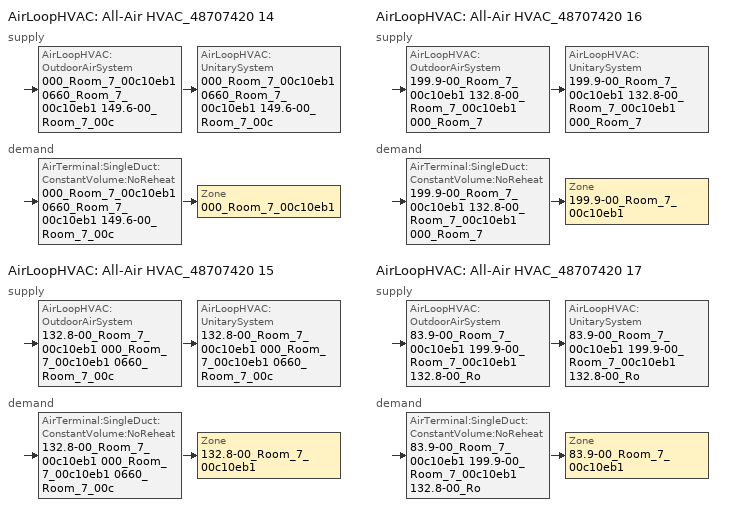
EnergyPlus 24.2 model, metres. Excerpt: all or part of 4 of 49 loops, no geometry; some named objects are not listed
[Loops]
AirLoopHVAC 'All-Air HVAC_48707420 14'
 supply: AirLoopHVAC:OutdoorAirSystem '000_Room_7_00c10eb1 0660_Room_7_00c10eb1 149.6-00_Room_7_00c10eb1 11600_Room_7_00c10eb1 183.1660_Room_7_00c10eb1 50.4-00_Room_7_00c10eb1 50.4660_Room_7_00c10eb1 67.1-00_Room_7_00c10eb1 132.8660_Room_7_00c10eb1 166.4660_Room_7_00c10eb1 67.1660_Room_7_00c10eb1 116660_Room_7_00c10eb1 33.6-00_Room_7_00c10eb1 16.8-00_Room_7_00c10eb1 33.6660_Room_7_00c10eb1 PSZ-AC OA System' > AirLoopHVAC:UnitarySystem '000_Room_7_00c10eb1 0660_Room_7_00c10eb1 149.6-00_Room_7_00c10eb1 11600_Room_7_00c10eb1 183.1660_Room_7_00c10eb1 50.4-00_Room_7_00c10eb1 50.4660_Room_7_00c10eb1 67.1-00_Room_7_00c10eb1 132.8660_Room_7_00c10eb1 166.4660_Room_7_00c10eb1 67.1660_Room_7_00c10eb1 116660_Room_7_00c10eb1 33.6-00_Room_7_00c10eb1 16.8-00_Room_7_00c10eb1 33.6660_Room_7_00c10eb1 PSZ-AC Unitary AC'
 demand: AirTerminal:SingleDuct:ConstantVolume:NoReheat '000_Room_7_00c10eb1 0660_Room_7_00c10eb1 149.6-00_Room_7_00c10eb1 11600_Room_7_00c10eb1 183.1660_Room_7_00c10eb1 50.4-00_Room_7_00c10eb1 50.4660_Room_7_00c10eb1 67.1-00_Room_7_00c10eb1 132.8660_Room_7_00c10eb1 166.4660_Room_7_00c10eb1 67.1660_Room_7_00c10eb1 116660_Room_7_00c10eb1 33.6-00_Room_7_00c10eb1 16.8-00_Room_7_00c10eb1 33.6660_Room_7_00c10eb1 PSZ-AC Diffuser' > Zone '000_Room_7_00c10eb1'
AirLoopHVAC 'All-Air HVAC_48707420 15'
 supply: AirLoopHVAC:OutdoorAirSystem '132.8-00_Room_7_00c10eb1 000_Room_7_00c10eb1 0660_Room_7_00c10eb1 149.6-00_Room_7_00c10eb1 11600_Room_7_00c10eb1 183.1660_Room_7_00c10eb1 50.4-00_Room_7_00c10eb1 50.4660_Room_7_00c10eb1 67.1-00_Room_7_00c10eb1 132.8660_Room_7_00c10eb1 166.4660_Room_7_00c10eb1 67.1660_Room_7_00c10eb1 116660_Room_7_00c10eb1 33.6-00_Room_7_00c10eb1 16.8-00_Room_7_00c10eb1 33.6660_Room_7_00c10eb1 PSZ-AC OA System' > AirLoopHVAC:UnitarySystem '132.8-00_Room_7_00c10eb1 000_Room_7_00c10eb1 0660_Room_7_00c10eb1 149.6-00_Room_7_00c10eb1 11600_Room_7_00c10eb1 183.1660_Room_7_00c10eb1 50.4-00_Room_7_00c10eb1 50.4660_Room_7_00c10eb1 67.1-00_Room_7_00c10eb1 132.8660_Room_7_00c10eb1 166.4660_Room_7_00c10eb1 67.1660_Room_7_00c10eb1 116660_Room_7_00c10eb1 33.6-00_Room_7_00c10eb1 16.8-00_Room_7_00c10eb1 33.6660_Room_7_00c10eb1 PSZ-AC Unitary AC'
 demand: AirTerminal:SingleDuct:ConstantVolume:NoReheat '132.8-00_Room_7_00c10eb1 000_Room_7_00c10eb1 0660_Room_7_00c10eb1 149.6-00_Room_7_00c10eb1 11600_Room_7_00c10eb1 183.1660_Room_7_00c10eb1 50.4-00_Room_7_00c10eb1 50.4660_Room_7_00c10eb1 67.1-00_Room_7_00c10eb1 132.8660_Room_7_00c10eb1 166.4660_Room_7_00c10eb1 67.1660_Room_7_00c10eb1 116660_Room_7_00c10eb1 33.6-00_Room_7_00c10eb1 16.8-00_Room_7_00c10eb1 33.6660_Room_7_00c10eb1 PSZ-AC Diffuser' > Zone '132.8-00_Room_7_00c10eb1'
AirLoopHVAC 'All-Air HVAC_48707420 16'
 supply: AirLoopHVAC:OutdoorAirSystem '199.9-00_Room_7_00c10eb1 132.8-00_Room_7_00c10eb1 000_Room_7_00c10eb1 0660_Room_7_00c10eb1 149.6-00_Room_7_00c10eb1 11600_Room_7_00c10eb1 183.1660_Room_7_00c10eb1 50.4-00_Room_7_00c10eb1 50.4660_Room_7_00c10eb1 67.1-00_Room_7_00c10eb1 132.8660_Room_7_00c10eb1 166.4660_Room_7_00c10eb1 67.1660_Room_7_00c10eb1 116660_Room_7_00c10eb1 33.6-00_Room_7_00c10eb1 16.8-00_Room_7_00c10eb1 33.6660_Room_7_00c10eb1 PSZ-AC OA System' > AirLoopHVAC:UnitarySystem '199.9-00_Room_7_00c10eb1 132.8-00_Room_7_00c10eb1 000_Room_7_00c10eb1 0660_Room_7_00c10eb1 149.6-00_Room_7_00c10eb1 11600_Room_7_00c10eb1 183.1660_Room_7_00c10eb1 50.4-00_Room_7_00c10eb1 50.4660_Room_7_00c10eb1 67.1-00_Room_7_00c10eb1 132.8660_Room_7_00c10eb1 166.4660_Room_7_00c10eb1 67.1660_Room_7_00c10eb1 116660_Room_7_00c10eb1 33.6-00_Room_7_00c10eb1 16.8-00_Room_7_00c10eb1 33.6660_Room_7_00c10eb1 PSZ-AC Unitary AC'
 demand: AirTerminal:SingleDuct:ConstantVolume:NoReheat '199.9-00_Room_7_00c10eb1 132.8-00_Room_7_00c10eb1 000_Room_7_00c10eb1 0660_Room_7_00c10eb1 149.6-00_Room_7_00c10eb1 11600_Room_7_00c10eb1 183.1660_Room_7_00c10eb1 50.4-00_Room_7_00c10eb1 50.4660_Room_7_00c10eb1 67.1-00_Room_7_00c10eb1 132.8660_Room_7_00c10eb1 166.4660_Room_7_00c10eb1 67.1660_Room_7_00c10eb1 116660_Room_7_00c10eb1 33.6-00_Room_7_00c10eb1 16.8-00_Room_7_00c10eb1 33.6660_Room_7_00c10eb1 PSZ-AC Diffuser' > Zone '199.9-00_Room_7_00c10eb1'
AirLoopHVAC 'All-Air HVAC_48707420 17'
 supply: AirLoopHVAC:OutdoorAirSystem '83.9-00_Room_7_00c10eb1 199.9-00_Room_7_00c10eb1 132.8-00_Room_7_00c10eb1 000_Room_7_00c10eb1 0660_Room_7_00c10eb1 149.6-00_Room_7_00c10eb1 11600_Room_7_00c10eb1 183.1660_Room_7_00c10eb1 50.4-00_Room_7_00c10eb1 50.4660_Room_7_00c10eb1 67.1-00_Room_7_00c10eb1 132.8660_Room_7_00c10eb1 166.4660_Room_7_00c10eb1 67.1660_Room_7_00c10eb1 116660_Room_7_00c10eb1 33.6-00_Room_7_00c10eb1 16.8-00_Room_7_00c10eb1 33.6660_Room_7_00c10eb1 PSZ-AC OA System' > AirLoopHVAC:UnitarySystem '83.9-00_Room_7_00c10eb1 199.9-00_Room_7_00c10eb1 132.8-00_Room_7_00c10eb1 000_Room_7_00c10eb1 0660_Room_7_00c10eb1 149.6-00_Room_7_00c10eb1 11600_Room_7_00c10eb1 183.1660_Room_7_00c10eb1 50.4-00_Room_7_00c10eb1 50.4660_Room_7_00c10eb1 67.1-00_Room_7_00c10eb1 132.8660_Room_7_00c10eb1 166.4660_Room_7_00c10eb1 67.1660_Room_7_00c10eb1 116660_Room_7_00c10eb1 33.6-00_Room_7_00c10eb1 16.8-00_Room_7_00c10eb1 33.6660_Room_7_00c10eb1 PSZ-AC Unitary AC'
 demand: AirTerminal:SingleDuct:ConstantVolume:NoReheat '83.9-00_Room_7_00c10eb1 199.9-00_Room_7_00c10eb1 132.8-00_Room_7_00c10eb1 000_Room_7_00c10eb1 0660_Room_7_00c10eb1 149.6-00_Room_7_00c10eb1 11600_Room_7_00c10eb1 183.1660_Room_7_00c10eb1 50.4-00_Room_7_00c10eb1 50.4660_Room_7_00c10eb1 67.1-00_Room_7_00c10eb1 132.8660_Room_7_00c10eb1 166.4660_Room_7_00c10eb1 67.1660_Room_7_00c10eb1 116660_Room_7_00c10eb1 33.6-00_Room_7_00c10eb1 16.8-00_Room_7_00c10eb1 33.6660_Room_7_00c10eb1 PSZ-AC Diffuser' > Zone '83.9-00_Room_7_00c10eb1'
[ZoneControl:Thermostat] Temperature Difference Between Cutout And Setpoint {deltaC}=0
Name | Zone or ZoneList | Control Type Schedule | Control 1
000_Room_7_00c10eb1 Thermostat | 000_Room_7_00c10eb1 | 000_Room_7_00c10eb1 Thermostat Schedule | Setpoint_bbafeea7..000_Room_7_00c10eb1
132.8-00_Room_7_00c10eb1 Thermostat | 132.8-00_Room_7_00c10eb1 | 132.8-00_Room_7_00c10eb1 Thermostat Schedule | Setpoint_bbafeea7..132.8-00_Room_7_00c10eb1
199.9-00_Room_7_00c10eb1 Thermostat | 199.9-00_Room_7_00c10eb1 | 199.9-00_Room_7_00c10eb1 Thermostat Schedule | Setpoint_bbafeea7..199.9-00_Room_7_00c10eb1
83.9-00_Room_7_00c10eb1 Thermostat | 83.9-00_Room_7_00c10eb1 | 83.9-00_Room_7_00c10eb1 Thermostat Schedule | Setpoint_bbafeea7..83.9-00_Room_7_00c10eb1
[ThermostatSetpoint:DualSetpoint] Heating Setpoint Temperature Schedule=17_heating_sch; Cooling Setpoint Temperature Schedule=17_cooling_sch
Setpoint_bbafeea7..000_Room_7_00c10eb1; Setpoint_bbafeea7..132.8-00_Room_7_00c10eb1; Setpoint_bbafeea7..199.9-00_Room_7_00c10eb1; Setpoint_bbafeea7..83.9-00_Room_7_00c10eb1
[AirTerminal:SingleDuct:ConstantVolume:NoReheat] Availability Schedule=Always On Discrete; Maximum Air Flow Rate {m3/s}=AutoSize
000_Room_7_00c10eb1 0660_Room_7_00c10eb1 149.6-00_Room_7_00c10eb1 11600_Room_7_00c10eb1 183.1660_Room_7_00c10eb1 50.4-00_Room_7_00c10eb1 50.4660_Room_7_00c10eb1 67.1-00_Room_7_00c10eb1 132.8660_Room_7_00c10eb1 166.4660_Room_7_00c10eb1 67.1660_Room_7_00c10eb1 116660_Room_7_00c10eb1 33.6-00_Room_7_00c10eb1 16.8-00_Room_7_00c10eb1 33.6660_Room_7_00c10eb1 PSZ-AC Diffuser; 132.8-00_Room_7_00c10eb1 000_Room_7_00c10eb1 0660_Room_7_00c10eb1 149.6-00_Room_7_00c10eb1 11600_Room_7_00c10eb1 183.1660_Room_7_00c10eb1 50.4-00_Room_7_00c10eb1 50.4660_Room_7_00c10eb1 67.1-00_Room_7_00c10eb1 132.8660_Room_7_00c10eb1 166.4660_Room_7_00c10eb1 67.1660_Room_7_00c10eb1 116660_Room_7_00c10eb1 33.6-00_Room_7_00c10eb1 16.8-00_Room_7_00c10eb1 33.6660_Room_7_00c10eb1 PSZ-AC Diffuser; 199.9-00_Room_7_00c10eb1 132.8-00_Room_7_00c10eb1 000_Room_7_00c10eb1 0660_Room_7_00c10eb1 149.6-00_Room_7_00c10eb1 11600_Room_7_00c10eb1 183.1660_Room_7_00c10eb1 50.4-00_Room_7_00c10eb1 50.4660_Room_7_00c10eb1 67.1-00_Room_7_00c10eb1 132.8660_Room_7_00c10eb1 166.4660_Room_7_00c10eb1 67.1660_Room_7_00c10eb1 116660_Room_7_00c10eb1 33.6-00_Room_7_00c10eb1 16.8-00_Room_7_00c10eb1 33.6660_Room_7_00c10eb1 PSZ-AC Diffuser; 83.9-00_Room_7_00c10eb1 199.9-00_Room_7_00c10eb1 132.8-00_Room_7_00c10eb1 000_Room_7_00c10eb1 0660_Room_7_00c10eb1 149.6-00_Room_7_00c10eb1 11600_Room_7_00c10eb1 183.1660_Room_7_00c10eb1 50.4-00_Room_7_00c10eb1 50.4660_Room_7_00c10eb1 67.1-00_Room_7_00c10eb1 132.8660_Room_7_00c10eb1 166.4660_Room_7_00c10eb1 67.1660_Room_7_00c10eb1 116660_Room_7_00c10eb1 33.6-00_Room_7_00c10eb1 16.8-00_Room_7_00c10eb1 33.6660_Room_7_00c10eb1 PSZ-AC Diffuser
[Zone equipment]
000_Room_7_00c10eb1: 000_Room_7_00c10eb1 0660_Room_7_00c10eb1 149.6-00_Room_7_00c10eb1 11600_Room_7_00c10eb1 183.1660_Room_7_00c10eb1 50.4-00_Room_7_00c10eb1 50.4660_Room_7_00c10eb1 67.1-00_Room_7_00c10eb1 132.8660_Room_7_00c10eb1 166.4660_Room_7_00c10eb1 67.1660_Room_7_00c10eb1 116660_Room_7_00c10eb1 33.6-00_Room_7_00c10eb1 16.8-00_Room_7_00c10eb1 33.6660_Room_7_00c10eb1 PSZ-AC Diffuser
132.8-00_Room_7_00c10eb1: 132.8-00_Room_7_00c10eb1 000_Room_7_00c10eb1 0660_Room_7_00c10eb1 149.6-00_Room_7_00c10eb1 11600_Room_7_00c10eb1 183.1660_Room_7_00c10eb1 50.4-00_Room_7_00c10eb1 50.4660_Room_7_00c10eb1 67.1-00_Room_7_00c10eb1 132.8660_Room_7_00c10eb1 166.4660_Room_7_00c10eb1 67.1660_Room_7_00c10eb1 116660_Room_7_00c10eb1 33.6-00_Room_7_00c10eb1 16.8-00_Room_7_00c10eb1 33.6660_Room_7_00c10eb1 PSZ-AC Diffuser
199.9-00_Room_7_00c10eb1: 199.9-00_Room_7_00c10eb1 132.8-00_Room_7_00c10eb1 000_Room_7_00c10eb1 0660_Room_7_00c10eb1 149.6-00_Room_7_00c10eb1 11600_Room_7_00c10eb1 183.1660_Room_7_00c10eb1 50.4-00_Room_7_00c10eb1 50.4660_Room_7_00c10eb1 67.1-00_Room_7_00c10eb1 132.8660_Room_7_00c10eb1 166.4660_Room_7_00c10eb1 67.1660_Room_7_00c10eb1 116660_Room_7_00c10eb1 33.6-00_Room_7_00c10eb1 16.8-00_Room_7_00c10eb1 33.6660_Room_7_00c10eb1 PSZ-AC Diffuser
83.9-00_Room_7_00c10eb1: 83.9-00_Room_7_00c10eb1 199.9-00_Room_7_00c10eb1 132.8-00_Room_7_00c10eb1 000_Room_7_00c10eb1 0660_Room_7_00c10eb1 149.6-00_Room_7_00c10eb1 11600_Room_7_00c10eb1 183.1660_Room_7_00c10eb1 50.4-00_Room_7_00c10eb1 50.4660_Room_7_00c10eb1 67.1-00_Room_7_00c10eb1 132.8660_Room_7_00c10eb1 166.4660_Room_7_00c10eb1 67.1660_Room_7_00c10eb1 116660_Room_7_00c10eb1 33.6-00_Room_7_00c10eb1 16.8-00_Room_7_00c10eb1 33.6660_Room_7_00c10eb1 PSZ-AC Diffuser
[Sizing:Zone] Zone Cooling Design Supply Air Temperature Input Method=SupplyAirTemperature; Zone Cooling Design Supply Air Temperature {C}=12.7778; Zone Cooling Design Supply Air Temperature Difference {deltaC}=11.11; Zone Heating Design Supply Air Temperature Input Method=SupplyAirTemperature; Zone Heating Design Supply Air Temperature {C}=50; Zone Heating Design Supply Air Temperature Difference {deltaC}=11.11; Zone Cooling Design Supply Air Humidity Ratio {kgWater/kgDryAir}=0.0085; Zone Heating Design Supply Air Humidity Ratio {kgWater/kgDryAir}=0.008; Cooling Design Air Flow Method=DesignDay; Cooling Design Air Flow Rate {m3/s}=0; Cooling Minimum Air Flow per Zone Floor Area {m3/s-m2}=0.000762; Cooling Minimum Air Flow {m3/s}=0; Cooling Minimum Air Flow Fraction=0; Heating Design Air Flow Method=DesignDay; Heating Design Air Flow Rate {m3/s}=0; Heating Maximum Air Flow per Zone Floor Area {m3/s-m2}=0.002032; Heating Maximum Air Flow {m3/s}=0.141576; Heating Maximum Air Flow Fraction=0.3; Account for Dedicated Outdoor Air System=No; Zone Load Sizing Method=Sensible Load Only No Latent Load; Zone Latent Cooling Design Supply Air Humidity Ratio Input Method=HumidityRatioDifference; Zone Cooling Design Supply Air Humidity Ratio Difference {kgWater/kgDryAir}=0.005; Zone Latent Heating Design Supply Air Humidity Ratio Input Method=HumidityRatioDifference; Zone Humidification Design Supply Air Humidity Ratio Difference {kgWater/kgDryAir}=0.005; Type of Space Sum to Use=Coincident
Name | Design Specification Outdoor Air Object
000_Room_7_00c10eb1 | 000_Room_7_00c10eb1 DSOA Space List
132.8-00_Room_7_00c10eb1 | 132.8-00_Room_7_00c10eb1 DSOA Space List
199.9-00_Room_7_00c10eb1 | 199.9-00_Room_7_00c10eb1 DSOA Space List
83.9-00_Room_7_00c10eb1 | 83.9-00_Room_7_00c10eb1 DSOA Space List
[Controller:MechanicalVentilation] Availability Schedule=D_ResNatVentOnCZ01_Yr; Demand Controlled Ventilation=No; System Outdoor Air Method=ZoneSum; Design Specification Outdoor Air Object Name 1=Ventilation_be4b2928
Name | Zone or ZoneList Name 1
Controller Mechanical Ventilation 39 | 000_Room_7_00c10eb1
Controller Mechanical Ventilation 40 | 132.8-00_Room_7_00c10eb1
Controller Mechanical Ventilation 41 | 199.9-00_Room_7_00c10eb1
Controller Mechanical Ventilation 42 | 83.9-00_Room_7_00c10eb1
[DesignSpecification:OutdoorAir]
Ventilation_be4b2928: Outdoor Air Method=Sum; Outdoor Air Flow per Person {m3/s-person}=0; Outdoor Air Flow per Zone Floor Area {m3/s-m2}=0; Outdoor Air Flow per Zone {m3/s}=0.02831; Outdoor Air Flow Air Changes per Hour {1/hr}=0; Outdoor Air Schedule=D_ResNatVentOnCZ01_Yr
[DesignSpecification:OutdoorAir:SpaceList] Space Design Specification Outdoor Air Object Name 1=Ventilation_be4b2928
Name | Space Name 1
000_Room_7_00c10eb1 DSOA Space List | 000_Room_7_00c10eb1_Space
132.8-00_Room_7_00c10eb1 DSOA Space List | 132.8-00_Room_7_00c10eb1_Space
199.9-00_Room_7_00c10eb1 DSOA Space List | 199.9-00_Room_7_00c10eb1_Space
83.9-00_Room_7_00c10eb1 DSOA Space List | 83.9-00_Room_7_00c10eb1_Space
[AirLoopHVAC] Design Supply Air Flow Rate {m3/s}=AutoSize; Design Return Air Flow Fraction of Supply Air Flow=1
All-Air HVAC_48707420 14; All-Air HVAC_48707420 15; All-Air HVAC_48707420 16; All-Air HVAC_48707420 17
[Sizing:System] Type of Load to Size On=Sensible; Design Outdoor Air Flow Rate {m3/s}=Autosize; Central Heating Maximum System Air Flow Ratio=1; Preheat Design Temperature {C}=7.22222; Preheat Design Humidity Ratio {kgWater/kgDryAir}=0.008; Precool Design Temperature {C}=12.7778; Precool Design Humidity Ratio {kgWater/kgDryAir}=0.008; Central Cooling Design Supply Air Temperature {C}=12.7778; Central Heating Design Supply Air Temperature {C}=50; Type of Zone Sum to Use=Coincident; 100% Outdoor Air in Cooling=No; 100% Outdoor Air in Heating=No; Central Cooling Design Supply Air Humidity Ratio {kgWater/kgDryAir}=0.0085; Central Heating Design Supply Air Humidity Ratio {kgWater/kgDryAir}=0.008; Cooling Supply Air Flow Rate Method=DesignDay; Cooling Supply Air Flow Rate {m3/s}=0; Cooling Supply Air Flow Rate Per Floor Area {m3/s-m2}=0.00996765; Cooling Fraction of Autosized Cooling Supply Air Flow Rate=1; Cooling Supply Air Flow Rate Per Unit Cooling Capacity {m3/s-W}=3.94755e-05; Heating Supply Air Flow Rate Method=DesignDay; Heating Supply Air Flow Rate {m3/s}=0; Heating Supply Air Flow Rate Per Floor Area {m3/s-m2}=0.00996765; Heating Fraction of Autosized Heating Supply Air Flow Rate=1; Heating Fraction of Autosized Cooling Supply Air Flow Rate=1; Heating Supply Air Flow Rate Per Unit Heating Capacity {m3/s-W}=3.15882e-05; System Outdoor Air Method=ZoneSum; Zone Maximum Outdoor Air Fraction=1; Cooling Design Capacity Method=CoolingDesignCapacity; Cooling Design Capacity {W}=Autosize; Cooling Design Capacity Per Floor Area {W/m2}=234.7; Fraction of Autosized Cooling Design Capacity=1; Heating Design Capacity Method=HeatingDesignCapacity; Heating Design Capacity {W}=Autosize; Heating Design Capacity Per Floor Area {W/m2}=157; Fraction of Autosized Heating Design Capacity=1; Central Cooling Capacity Control Method=OnOff; Occupant Diversity=Autosize
All-Air HVAC_48707420 14; All-Air HVAC_48707420 15; All-Air HVAC_48707420 16; All-Air HVAC_48707420 17
[Controller:OutdoorAir] Minimum Outdoor Air Flow Rate {m3/s}=Autosize; Maximum Outdoor Air Flow Rate {m3/s}=Autosize; Economizer Control Type=NoEconomizer; Economizer Control Action Type=ModulateFlow; Economizer Maximum Limit Dry-Bulb Temperature {C}=28; Economizer Maximum Limit Enthalpy {J/kg}=64000; Lockout Type=NoLockout; Minimum Limit Type=FixedMinimum; Minimum Outdoor Air Schedule=D_ResNatVentOnCZ01_Yr; High Humidity Control=No; High Humidity Outdoor Air Flow Ratio=1; Control High Indoor Humidity Based on Outdoor Humidity Ratio=Yes; Heat Recovery Bypass Control Type=BypassWhenWithinEconomizerLimits; Economizer Operation Staging=InterlockedWithMechanicalCooling
Name | Mechanical Ventilation Controller
000_Room_7_00c10eb1 0660_Room_7_00c10eb1 149.6-00_Room_7_00c10eb1 11600_Room_7_00c10eb1 183.1660_Room_7_00c10eb1 50.4-00_Room_7_00c10eb1 50.4660_Room_7_00c10eb1 67.1-00_Room_7_00c10eb1 132.8660_Room_7_00c10eb1 166.4660_Room_7_00c10eb1 67.1660_Room_7_00c10eb1 116660_Room_7_00c10eb1 33.6-00_Room_7_00c10eb1 16.8-00_Room_7_00c10eb1 33.6660_Room_7_00c10eb1 PSZ-AC OA System Controller | Controller Mechanical Ventilation 39
132.8-00_Room_7_00c10eb1 000_Room_7_00c10eb1 0660_Room_7_00c10eb1 149.6-00_Room_7_00c10eb1 11600_Room_7_00c10eb1 183.1660_Room_7_00c10eb1 50.4-00_Room_7_00c10eb1 50.4660_Room_7_00c10eb1 67.1-00_Room_7_00c10eb1 132.8660_Room_7_00c10eb1 166.4660_Room_7_00c10eb1 67.1660_Room_7_00c10eb1 116660_Room_7_00c10eb1 33.6-00_Room_7_00c10eb1 16.8-00_Room_7_00c10eb1 33.6660_Room_7_00c10eb1 PSZ-AC OA System Controller | Controller Mechanical Ventilation 40
199.9-00_Room_7_00c10eb1 132.8-00_Room_7_00c10eb1 000_Room_7_00c10eb1 0660_Room_7_00c10eb1 149.6-00_Room_7_00c10eb1 11600_Room_7_00c10eb1 183.1660_Room_7_00c10eb1 50.4-00_Room_7_00c10eb1 50.4660_Room_7_00c10eb1 67.1-00_Room_7_00c10eb1 132.8660_Room_7_00c10eb1 166.4660_Room_7_00c10eb1 67.1660_Room_7_00c10eb1 116660_Room_7_00c10eb1 33.6-00_Room_7_00c10eb1 16.8-00_Room_7_00c10eb1 33.6660_Room_7_00c10eb1 PSZ-AC OA System Controller | Controller Mechanical Ventilation 41
83.9-00_Room_7_00c10eb1 199.9-00_Room_7_00c10eb1 132.8-00_Room_7_00c10eb1 000_Room_7_00c10eb1 0660_Room_7_00c10eb1 149.6-00_Room_7_00c10eb1 11600_Room_7_00c10eb1 183.1660_Room_7_00c10eb1 50.4-00_Room_7_00c10eb1 50.4660_Room_7_00c10eb1 67.1-00_Room_7_00c10eb1 132.8660_Room_7_00c10eb1 166.4660_Room_7_00c10eb1 67.1660_Room_7_00c10eb1 116660_Room_7_00c10eb1 33.6-00_Room_7_00c10eb1 16.8-00_Room_7_00c10eb1 33.6660_Room_7_00c10eb1 PSZ-AC OA System Controller | Controller Mechanical Ventilation 42
[SetpointManager:MixedAir] Control Variable=Temperature
Name | Setpoint Node or NodeList
All-Air HVAC_48707420 14 Mixed Air Node OS Default SPM | All-Air HVAC_48707420 14 Mixed Air Node
All-Air HVAC_48707420 15 Mixed Air Node OS Default SPM | All-Air HVAC_48707420 15 Mixed Air Node
All-Air HVAC_48707420 16 Mixed Air Node OS Default SPM | All-Air HVAC_48707420 16 Mixed Air Node
All-Air HVAC_48707420 17 Mixed Air Node OS Default SPM | All-Air HVAC_48707420 17 Mixed Air Node
[AirLoopHVAC:UnitarySystem] Control Type=Load; Dehumidification Control Type=None; Availability Schedule=Always On Discrete; Fan Placement=DrawThrough; Supply Air Fan Operating Mode Schedule=Always On Discrete; DX Heating Coil Sizing Ratio=1; Use DOAS DX Cooling Coil=No; Minimum Supply Air Temperature {C}=2; Latent Load Control=SensibleOnlyLoadControl; Cooling Supply Air Flow Rate Method=SupplyAirFlowRate; Cooling Supply Air Flow Rate {m3/s}=Autosize; Heating Supply Air Flow Rate Method=SupplyAirFlowRate; Heating Supply Air Flow Rate {m3/s}=Autosize; No Load Supply Air Flow Rate Method=None; No Load Supply Air Flow Rate Control Set To Low Speed=Yes; Maximum Supply Air Temperature {C}=80; Maximum Outdoor Dry-Bulb Temperature for Supplemental Heater Operation {C}=21; Ancillary On-Cycle Electric Power {W}=0; Ancillary Off-Cycle Electric Power {W}=0
Name | Controlling Zone or Thermostat Location | Supply Fan | Heating Coil | Cooling Coil | Supplemental Heating Coil
000_Room_7_00c10eb1 0660_Room_7_00c10eb1 149.6-00_Room_7_00c10eb1 11600_Room_7_00c10eb1 183.1660_Room_7_00c10eb1 50.4-00_Room_7_00c10eb1 50.4660_Room_7_00c10eb1 67.1-00_Room_7_00c10eb1 132.8660_Room_7_00c10eb1 166.4660_Room_7_00c10eb1 67.1660_Room_7_00c10eb1 116660_Room_7_00c10eb1 33.6-00_Room_7_00c10eb1 16.8-00_Room_7_00c10eb1 33.6660_Room_7_00c10eb1 PSZ-AC Unitary AC | 000_Room_7_00c10eb1 | 000_Room_7_00c10eb1 0660_Room_7_00c10eb1 149.6-00_Room_7_00c10eb1 11600_Room_7_00c10eb1 183.1660_Room_7_00c10eb1 50.4-00_Room_7_00c10eb1 50.4660_Room_7_00c10eb1 67.1-00_Room_7_00c10eb1 132.8660_Room_7_00c10eb1 166.4660_Room_7_00c10eb1 67.1660_Room_7_00c10eb1 116660_Room_7_00c10eb1 33.6-00_Room_7_00c10eb1 16.8-00_Room_7_00c10eb1 33.6660_Room_7_00c10eb1 PSZ-AC Fan | 000_Room_7_00c10eb1 0660_Room_7_00c10eb1 149.6-00_Room_7_00c10eb1 11600_Room_7_00c10eb1 183.1660_Room_7_00c10eb1 50.4-00_Room_7_00c10eb1 50.4660_Room_7_00c10eb1 67.1-00_Room_7_00c10eb1 132.8660_Room_7_00c10eb1 166.4660_Room_7_00c10eb1 67.1660_Room_7_00c10eb1 116660_Room_7_00c10eb1 33.6-00_Room_7_00c10eb1 16.8-00_Room_7_00c10eb1 33.6660_Room_7_00c10eb1 PSZ-AC Electric Htg Coil | 000_Room_7_00c10eb1 0660_Room_7_00c10eb1 149.6-00_Room_7_00c10eb1 11600_Room_7_00c10eb1 183.1660_Room_7_00c10eb1 50.4-00_Room_7_00c10eb1 50.4660_Room_7_00c10eb1 67.1-00_Room_7_00c10eb1 132.8660_Room_7_00c10eb1 166.4660_Room_7_00c10eb1 67.1660_Room_7_00c10eb1 116660_Room_7_00c10eb1 33.6-00_Room_7_00c10eb1 16.8-00_Room_7_00c10eb1 33.6660_Room_7_00c10eb1 PSZ-AC 1spd DX AC Clg Coil | 000_Room_7_00c10eb1 0660_Room_7_00c10eb1 149.6-00_Room_7_00c10eb1 11600_Room_7_00c10eb1 183.1660_Room_7_00c10eb1 50.4-00_Room_7_00c10eb1 50.4660_Room_7_00c10eb1 67.1-00_Room_7_00c10eb1 132.8660_Room_7_00c10eb1 166.4660_Room_7_00c10eb1 67.1660_Room_7_00c10eb1 116660_Room_7_00c10eb1 33.6-00_Room_7_00c10eb1 16.8-00_Room_7_00c10eb1 33.6660_Room_7_00c10eb1 PSZ-AC No Heat
132.8-00_Room_7_00c10eb1 000_Room_7_00c10eb1 0660_Room_7_00c10eb1 149.6-00_Room_7_00c10eb1 11600_Room_7_00c10eb1 183.1660_Room_7_00c10eb1 50.4-00_Room_7_00c10eb1 50.4660_Room_7_00c10eb1 67.1-00_Room_7_00c10eb1 132.8660_Room_7_00c10eb1 166.4660_Room_7_00c10eb1 67.1660_Room_7_00c10eb1 116660_Room_7_00c10eb1 33.6-00_Room_7_00c10eb1 16.8-00_Room_7_00c10eb1 33.6660_Room_7_00c10eb1 PSZ-AC Unitary AC | 132.8-00_Room_7_00c10eb1 | 132.8-00_Room_7_00c10eb1 000_Room_7_00c10eb1 0660_Room_7_00c10eb1 149.6-00_Room_7_00c10eb1 11600_Room_7_00c10eb1 183.1660_Room_7_00c10eb1 50.4-00_Room_7_00c10eb1 50.4660_Room_7_00c10eb1 67.1-00_Room_7_00c10eb1 132.8660_Room_7_00c10eb1 166.4660_Room_7_00c10eb1 67.1660_Room_7_00c10eb1 116660_Room_7_00c10eb1 33.6-00_Room_7_00c10eb1 16.8-00_Room_7_00c10eb1 33.6660_Room_7_00c10eb1 PSZ-AC Fan | 132.8-00_Room_7_00c10eb1 000_Room_7_00c10eb1 0660_Room_7_00c10eb1 149.6-00_Room_7_00c10eb1 11600_Room_7_00c10eb1 183.1660_Room_7_00c10eb1 50.4-00_Room_7_00c10eb1 50.4660_Room_7_00c10eb1 67.1-00_Room_7_00c10eb1 132.8660_Room_7_00c10eb1 166.4660_Room_7_00c10eb1 67.1660_Room_7_00c10eb1 116660_Room_7_00c10eb1 33.6-00_Room_7_00c10eb1 16.8-00_Room_7_00c10eb1 33.6660_Room_7_00c10eb1 PSZ-AC Electric Htg Coil | 132.8-00_Room_7_00c10eb1 000_Room_7_00c10eb1 0660_Room_7_00c10eb1 149.6-00_Room_7_00c10eb1 11600_Room_7_00c10eb1 183.1660_Room_7_00c10eb1 50.4-00_Room_7_00c10eb1 50.4660_Room_7_00c10eb1 67.1-00_Room_7_00c10eb1 132.8660_Room_7_00c10eb1 166.4660_Room_7_00c10eb1 67.1660_Room_7_00c10eb1 116660_Room_7_00c10eb1 33.6-00_Room_7_00c10eb1 16.8-00_Room_7_00c10eb1 33.6660_Room_7_00c10eb1 PSZ-AC 1spd DX AC Clg Coil | 132.8-00_Room_7_00c10eb1 000_Room_7_00c10eb1 0660_Room_7_00c10eb1 149.6-00_Room_7_00c10eb1 11600_Room_7_00c10eb1 183.1660_Room_7_00c10eb1 50.4-00_Room_7_00c10eb1 50.4660_Room_7_00c10eb1 67.1-00_Room_7_00c10eb1 132.8660_Room_7_00c10eb1 166.4660_Room_7_00c10eb1 67.1660_Room_7_00c10eb1 116660_Room_7_00c10eb1 33.6-00_Room_7_00c10eb1 16.8-00_Room_7_00c10eb1 33.6660_Room_7_00c10eb1 PSZ-AC No Heat
199.9-00_Room_7_00c10eb1 132.8-00_Room_7_00c10eb1 000_Room_7_00c10eb1 0660_Room_7_00c10eb1 149.6-00_Room_7_00c10eb1 11600_Room_7_00c10eb1 183.1660_Room_7_00c10eb1 50.4-00_Room_7_00c10eb1 50.4660_Room_7_00c10eb1 67.1-00_Room_7_00c10eb1 132.8660_Room_7_00c10eb1 166.4660_Room_7_00c10eb1 67.1660_Room_7_00c10eb1 116660_Room_7_00c10eb1 33.6-00_Room_7_00c10eb1 16.8-00_Room_7_00c10eb1 33.6660_Room_7_00c10eb1 PSZ-AC Unitary AC | 199.9-00_Room_7_00c10eb1 | 199.9-00_Room_7_00c10eb1 132.8-00_Room_7_00c10eb1 000_Room_7_00c10eb1 0660_Room_7_00c10eb1 149.6-00_Room_7_00c10eb1 11600_Room_7_00c10eb1 183.1660_Room_7_00c10eb1 50.4-00_Room_7_00c10eb1 50.4660_Room_7_00c10eb1 67.1-00_Room_7_00c10eb1 132.8660_Room_7_00c10eb1 166.4660_Room_7_00c10eb1 67.1660_Room_7_00c10eb1 116660_Room_7_00c10eb1 33.6-00_Room_7_00c10eb1 16.8-00_Room_7_00c10eb1 33.6660_Room_7_00c10eb1 PSZ-AC Fan | 199.9-00_Room_7_00c10eb1 132.8-00_Room_7_00c10eb1 000_Room_7_00c10eb1 0660_Room_7_00c10eb1 149.6-00_Room_7_00c10eb1 11600_Room_7_00c10eb1 183.1660_Room_7_00c10eb1 50.4-00_Room_7_00c10eb1 50.4660_Room_7_00c10eb1 67.1-00_Room_7_00c10eb1 132.8660_Room_7_00c10eb1 166.4660_Room_7_00c10eb1 67.1660_Room_7_00c10eb1 116660_Room_7_00c10eb1 33.6-00_Room_7_00c10eb1 16.8-00_Room_7_00c10eb1 33.6660_Room_7_00c10eb1 PSZ-AC Electric Htg Coil | 199.9-00_Room_7_00c10eb1 132.8-00_Room_7_00c10eb1 000_Room_7_00c10eb1 0660_Room_7_00c10eb1 149.6-00_Room_7_00c10eb1 11600_Room_7_00c10eb1 183.1660_Room_7_00c10eb1 50.4-00_Room_7_00c10eb1 50.4660_Room_7_00c10eb1 67.1-00_Room_7_00c10eb1 132.8660_Room_7_00c10eb1 166.4660_Room_7_00c10eb1 67.1660_Room_7_00c10eb1 116660_Room_7_00c10eb1 33.6-00_Room_7_00c10eb1 16.8-00_Room_7_00c10eb1 33.6660_Room_7_00c10eb1 PSZ-AC 1spd DX AC Clg Coil | 199.9-00_Room_7_00c10eb1 132.8-00_Room_7_00c10eb1 000_Room_7_00c10eb1 0660_Room_7_00c10eb1 149.6-00_Room_7_00c10eb1 11600_Room_7_00c10eb1 183.1660_Room_7_00c10eb1 50.4-00_Room_7_00c10eb1 50.4660_Room_7_00c10eb1 67.1-00_Room_7_00c10eb1 132.8660_Room_7_00c10eb1 166.4660_Room_7_00c10eb1 67.1660_Room_7_00c10eb1 116660_Room_7_00c10eb1 33.6-00_Room_7_00c10eb1 16.8-00_Room_7_00c10eb1 33.6660_Room_7_00c10eb1 PSZ-AC No Heat
83.9-00_Room_7_00c10eb1 199.9-00_Room_7_00c10eb1 132.8-00_Room_7_00c10eb1 000_Room_7_00c10eb1 0660_Room_7_00c10eb1 149.6-00_Room_7_00c10eb1 11600_Room_7_00c10eb1 183.1660_Room_7_00c10eb1 50.4-00_Room_7_00c10eb1 50.4660_Room_7_00c10eb1 67.1-00_Room_7_00c10eb1 132.8660_Room_7_00c10eb1 166.4660_Room_7_00c10eb1 67.1660_Room_7_00c10eb1 116660_Room_7_00c10eb1 33.6-00_Room_7_00c10eb1 16.8-00_Room_7_00c10eb1 33.6660_Room_7_00c10eb1 PSZ-AC Unitary AC | 83.9-00_Room_7_00c10eb1 | 83.9-00_Room_7_00c10eb1 199.9-00_Room_7_00c10eb1 132.8-00_Room_7_00c10eb1 000_Room_7_00c10eb1 0660_Room_7_00c10eb1 149.6-00_Room_7_00c10eb1 11600_Room_7_00c10eb1 183.1660_Room_7_00c10eb1 50.4-00_Room_7_00c10eb1 50.4660_Room_7_00c10eb1 67.1-00_Room_7_00c10eb1 132.8660_Room_7_00c10eb1 166.4660_Room_7_00c10eb1 67.1660_Room_7_00c10eb1 116660_Room_7_00c10eb1 33.6-00_Room_7_00c10eb1 16.8-00_Room_7_00c10eb1 33.6660_Room_7_00c10eb1 PSZ-AC Fan | 83.9-00_Room_7_00c10eb1 199.9-00_Room_7_00c10eb1 132.8-00_Room_7_00c10eb1 000_Room_7_00c10eb1 0660_Room_7_00c10eb1 149.6-00_Room_7_00c10eb1 11600_Room_7_00c10eb1 183.1660_Room_7_00c10eb1 50.4-00_Room_7_00c10eb1 50.4660_Room_7_00c10eb1 67.1-00_Room_7_00c10eb1 132.8660_Room_7_00c10eb1 166.4660_Room_7_00c10eb1 67.1660_Room_7_00c10eb1 116660_Room_7_00c10eb1 33.6-00_Room_7_00c10eb1 16.8-00_Room_7_00c10eb1 33.6660_Room_7_00c10eb1 PSZ-AC Electric Htg Coil | 83.9-00_Room_7_00c10eb1 199.9-00_Room_7_00c10eb1 132.8-00_Room_7_00c10eb1 000_Room_7_00c10eb1 0660_Room_7_00c10eb1 149.6-00_Room_7_00c10eb1 11600_Room_7_00c10eb1 183.1660_Room_7_00c10eb1 50.4-00_Room_7_00c10eb1 50.4660_Room_7_00c10eb1 67.1-00_Room_7_00c10eb1 132.8660_Room_7_00c10eb1 166.4660_Room_7_00c10eb1 67.1660_Room_7_00c10eb1 116660_Room_7_00c10eb1 33.6-00_Room_7_00c10eb1 16.8-00_Room_7_00c10eb1 33.6660_Room_7_00c10eb1 PSZ-AC 1spd DX AC Clg Coil | 83.9-00_Room_7_00c10eb1 199.9-00_Room_7_00c10eb1 132.8-00_Room_7_00c10eb1 000_Room_7_00c10eb1 0660_Room_7_00c10eb1 149.6-00_Room_7_00c10eb1 11600_Room_7_00c10eb1 183.1660_Room_7_00c10eb1 50.4-00_Room_7_00c10eb1 50.4660_Room_7_00c10eb1 67.1-00_Room_7_00c10eb1 132.8660_Room_7_00c10eb1 166.4660_Room_7_00c10eb1 67.1660_Room_7_00c10eb1 116660_Room_7_00c10eb1 33.6-00_Room_7_00c10eb1 16.8-00_Room_7_00c10eb1 33.6660_Room_7_00c10eb1 PSZ-AC No Heat
[Fan:OnOff] Availability Schedule=Always On Discrete; Fan Total Efficiency=0.54; Pressure Rise {Pa}=622.099; Maximum Flow Rate {m3/s}=Autosize; Motor Efficiency=0.9; Motor In Airstream Fraction=1
Name | Fan Power Ratio Function of Speed Ratio Curve | Fan Efficiency Ratio Function of Speed Ratio Curve
000_Room_7_00c10eb1 0660_Room_7_00c10eb1 149.6-00_Room_7_00c10eb1 11600_Room_7_00c10eb1 183.1660_Room_7_00c10eb1 50.4-00_Room_7_00c10eb1 50.4660_Room_7_00c10eb1 67.1-00_Room_7_00c10eb1 132.8660_Room_7_00c10eb1 166.4660_Room_7_00c10eb1 67.1660_Room_7_00c10eb1 116660_Room_7_00c10eb1 33.6-00_Room_7_00c10eb1 16.8-00_Room_7_00c10eb1 33.6660_Room_7_00c10eb1 PSZ-AC Fan | Fan On Off Power Curve 38 | Fan On Off Efficiency Curve 38
132.8-00_Room_7_00c10eb1 000_Room_7_00c10eb1 0660_Room_7_00c10eb1 149.6-00_Room_7_00c10eb1 11600_Room_7_00c10eb1 183.1660_Room_7_00c10eb1 50.4-00_Room_7_00c10eb1 50.4660_Room_7_00c10eb1 67.1-00_Room_7_00c10eb1 132.8660_Room_7_00c10eb1 166.4660_Room_7_00c10eb1 67.1660_Room_7_00c10eb1 116660_Room_7_00c10eb1 33.6-00_Room_7_00c10eb1 16.8-00_Room_7_00c10eb1 33.6660_Room_7_00c10eb1 PSZ-AC Fan | Fan On Off Power Curve 39 | Fan On Off Efficiency Curve 39
199.9-00_Room_7_00c10eb1 132.8-00_Room_7_00c10eb1 000_Room_7_00c10eb1 0660_Room_7_00c10eb1 149.6-00_Room_7_00c10eb1 11600_Room_7_00c10eb1 183.1660_Room_7_00c10eb1 50.4-00_Room_7_00c10eb1 50.4660_Room_7_00c10eb1 67.1-00_Room_7_00c10eb1 132.8660_Room_7_00c10eb1 166.4660_Room_7_00c10eb1 67.1660_Room_7_00c10eb1 116660_Room_7_00c10eb1 33.6-00_Room_7_00c10eb1 16.8-00_Room_7_00c10eb1 33.6660_Room_7_00c10eb1 PSZ-AC Fan | Fan On Off Power Curve 40 | Fan On Off Efficiency Curve 40
83.9-00_Room_7_00c10eb1 199.9-00_Room_7_00c10eb1 132.8-00_Room_7_00c10eb1 000_Room_7_00c10eb1 0660_Room_7_00c10eb1 149.6-00_Room_7_00c10eb1 11600_Room_7_00c10eb1 183.1660_Room_7_00c10eb1 50.4-00_Room_7_00c10eb1 50.4660_Room_7_00c10eb1 67.1-00_Room_7_00c10eb1 132.8660_Room_7_00c10eb1 166.4660_Room_7_00c10eb1 67.1660_Room_7_00c10eb1 116660_Room_7_00c10eb1 33.6-00_Room_7_00c10eb1 16.8-00_Room_7_00c10eb1 33.6660_Room_7_00c10eb1 PSZ-AC Fan | Fan On Off Power Curve 41 | Fan On Off Efficiency Curve 41
[Coil:Heating:Electric] Efficiency=1
Name | Availability Schedule | Nominal Capacity {W}
000_Room_7_00c10eb1 0660_Room_7_00c10eb1 149.6-00_Room_7_00c10eb1 11600_Room_7_00c10eb1 183.1660_Room_7_00c10eb1 50.4-00_Room_7_00c10eb1 50.4660_Room_7_00c10eb1 67.1-00_Room_7_00c10eb1 132.8660_Room_7_00c10eb1 166.4660_Room_7_00c10eb1 67.1660_Room_7_00c10eb1 116660_Room_7_00c10eb1 33.6-00_Room_7_00c10eb1 16.8-00_Room_7_00c10eb1 33.6660_Room_7_00c10eb1 PSZ-AC Electric Htg Coil; 132.8-00_Room_7_00c10eb1 000_Room_7_00c10eb1 0660_Room_7_00c10eb1 149.6-00_Room_7_00c10eb1 11600_Room_7_00c10eb1 183.1660_Room_7_00c10eb1 50.4-00_Room_7_00c10eb1 50.4660_Room_7_00c10eb1 67.1-00_Room_7_00c10eb1 132.8660_Room_7_00c10eb1 166.4660_Room_7_00c10eb1 67.1660_Room_7_00c10eb1 116660_Room_7_00c10eb1 33.6-00_Room_7_00c10eb1 16.8-00_Room_7_00c10eb1 33.6660_Room_7_00c10eb1 PSZ-AC Electric Htg Coil; 199.9-00_Room_7_00c10eb1 132.8-00_Room_7_00c10eb1 000_Room_7_00c10eb1 0660_Room_7_00c10eb1 149.6-00_Room_7_00c10eb1 11600_Room_7_00c10eb1 183.1660_Room_7_00c10eb1 50.4-00_Room_7_00c10eb1 50.4660_Room_7_00c10eb1 67.1-00_Room_7_00c10eb1 132.8660_Room_7_00c10eb1 166.4660_Room_7_00c10eb1 67.1660_Room_7_00c10eb1 116660_Room_7_00c10eb1 33.6-00_Room_7_00c10eb1 16.8-00_Room_7_00c10eb1 33.6660_Room_7_00c10eb1 PSZ-AC Electric Htg Coil; 83.9-00_Room_7_00c10eb1 199.9-00_Room_7_00c10eb1 132.8-00_Room_7_00c10eb1 000_Room_7_00c10eb1 0660_Room_7_00c10eb1 149.6-00_Room_7_00c10eb1 11600_Room_7_00c10eb1 183.1660_Room_7_00c10eb1 50.4-00_Room_7_00c10eb1 50.4660_Room_7_00c10eb1 67.1-00_Room_7_00c10eb1 132.8660_Room_7_00c10eb1 166.4660_Room_7_00c10eb1 67.1660_Room_7_00c10eb1 116660_Room_7_00c10eb1 33.6-00_Room_7_00c10eb1 16.8-00_Room_7_00c10eb1 33.6660_Room_7_00c10eb1 PSZ-AC Electric Htg Coil | Always On Discrete | Autosize
000_Room_7_00c10eb1 0660_Room_7_00c10eb1 149.6-00_Room_7_00c10eb1 11600_Room_7_00c10eb1 183.1660_Room_7_00c10eb1 50.4-00_Room_7_00c10eb1 50.4660_Room_7_00c10eb1 67.1-00_Room_7_00c10eb1 132.8660_Room_7_00c10eb1 166.4660_Room_7_00c10eb1 67.1660_Room_7_00c10eb1 116660_Room_7_00c10eb1 33.6-00_Room_7_00c10eb1 16.8-00_Room_7_00c10eb1 33.6660_Room_7_00c10eb1 PSZ-AC No Heat; 132.8-00_Room_7_00c10eb1 000_Room_7_00c10eb1 0660_Room_7_00c10eb1 149.6-00_Room_7_00c10eb1 11600_Room_7_00c10eb1 183.1660_Room_7_00c10eb1 50.4-00_Room_7_00c10eb1 50.4660_Room_7_00c10eb1 67.1-00_Room_7_00c10eb1 132.8660_Room_7_00c10eb1 166.4660_Room_7_00c10eb1 67.1660_Room_7_00c10eb1 116660_Room_7_00c10eb1 33.6-00_Room_7_00c10eb1 16.8-00_Room_7_00c10eb1 33.6660_Room_7_00c10eb1 PSZ-AC No Heat; 199.9-00_Room_7_00c10eb1 132.8-00_Room_7_00c10eb1 000_Room_7_00c10eb1 0660_Room_7_00c10eb1 149.6-00_Room_7_00c10eb1 11600_Room_7_00c10eb1 183.1660_Room_7_00c10eb1 50.4-00_Room_7_00c10eb1 50.4660_Room_7_00c10eb1 67.1-00_Room_7_00c10eb1 132.8660_Room_7_00c10eb1 166.4660_Room_7_00c10eb1 67.1660_Room_7_00c10eb1 116660_Room_7_00c10eb1 33.6-00_Room_7_00c10eb1 16.8-00_Room_7_00c10eb1 33.6660_Room_7_00c10eb1 PSZ-AC No Heat; 83.9-00_Room_7_00c10eb1 199.9-00_Room_7_00c10eb1 132.8-00_Room_7_00c10eb1 000_Room_7_00c10eb1 0660_Room_7_00c10eb1 149.6-00_Room_7_00c10eb1 11600_Room_7_00c10eb1 183.1660_Room_7_00c10eb1 50.4-00_Room_7_00c10eb1 50.4660_Room_7_00c10eb1 67.1-00_Room_7_00c10eb1 132.8660_Room_7_00c10eb1 166.4660_Room_7_00c10eb1 67.1660_Room_7_00c10eb1 116660_Room_7_00c10eb1 33.6-00_Room_7_00c10eb1 16.8-00_Room_7_00c10eb1 33.6660_Room_7_00c10eb1 PSZ-AC No Heat | Always Off Discrete | 0
[Coil:Cooling:DX:SingleSpeed] Availability Schedule=Always On Discrete; Gross Rated Total Cooling Capacity {W}=Autosize; Gross Rated Sensible Heat Ratio=Autosize; Gross Rated Cooling COP {W/W}=3; Rated Air Flow Rate {m3/s}=Autosize; Rated Evaporator Fan Power Per Volume Flow Rate 2017 {W/(m3/s)}=773.3; Rated Evaporator Fan Power Per Volume Flow Rate 2023 {W/(m3/s)}=934.4; Minimum Outdoor Dry-Bulb Temperature for Compressor Operation {C}=-25; Nominal Time for Condensate Removal to Begin {s}=0; Ratio of Initial Moisture Evaporation Rate and Steady State Latent Capacity=0; Maximum Cycling Rate {cycles/hr}=0; Latent Capacity Time Constant {s}=0; Condenser Type=AirCooled; Evaporative Condenser Effectiveness=0.9; Evaporative Condenser Air Flow Rate {m3/s}=Autosize; Evaporative Condenser Pump Rated Power Consumption {W}=Autosize; Crankcase Heater Capacity {W}=0; Maximum Outdoor Dry-Bulb Temperature for Crankcase Heater Operation {C}=10; Basin Heater Capacity {W/K}=0; Basin Heater Setpoint Temperature {C}=2
Name | Total Cooling Capacity Function of Temperature Curve | Total Cooling Capacity Function of Flow Fraction Curve | Energy Input Ratio Function of Temperature Curve | Energy Input Ratio Function of Flow Fraction Curve | Part Load Fraction Correlation Curve
000_Room_7_00c10eb1 0660_Room_7_00c10eb1 149.6-00_Room_7_00c10eb1 11600_Room_7_00c10eb1 183.1660_Room_7_00c10eb1 50.4-00_Room_7_00c10eb1 50.4660_Room_7_00c10eb1 67.1-00_Room_7_00c10eb1 132.8660_Room_7_00c10eb1 166.4660_Room_7_00c10eb1 67.1660_Room_7_00c10eb1 116660_Room_7_00c10eb1 33.6-00_Room_7_00c10eb1 16.8-00_Room_7_00c10eb1 33.6660_Room_7_00c10eb1 PSZ-AC 1spd DX AC Clg Coil | Curve Biquadratic 155 | Curve Quadratic 232 | Curve Biquadratic 156 | Curve Quadratic 233 | Curve Quadratic 234
132.8-00_Room_7_00c10eb1 000_Room_7_00c10eb1 0660_Room_7_00c10eb1 149.6-00_Room_7_00c10eb1 11600_Room_7_00c10eb1 183.1660_Room_7_00c10eb1 50.4-00_Room_7_00c10eb1 50.4660_Room_7_00c10eb1 67.1-00_Room_7_00c10eb1 132.8660_Room_7_00c10eb1 166.4660_Room_7_00c10eb1 67.1660_Room_7_00c10eb1 116660_Room_7_00c10eb1 33.6-00_Room_7_00c10eb1 16.8-00_Room_7_00c10eb1 33.6660_Room_7_00c10eb1 PSZ-AC 1spd DX AC Clg Coil | Curve Biquadratic 159 | Curve Quadratic 238 | Curve Biquadratic 160 | Curve Quadratic 239 | Curve Quadratic 240
199.9-00_Room_7_00c10eb1 132.8-00_Room_7_00c10eb1 000_Room_7_00c10eb1 0660_Room_7_00c10eb1 149.6-00_Room_7_00c10eb1 11600_Room_7_00c10eb1 183.1660_Room_7_00c10eb1 50.4-00_Room_7_00c10eb1 50.4660_Room_7_00c10eb1 67.1-00_Room_7_00c10eb1 132.8660_Room_7_00c10eb1 166.4660_Room_7_00c10eb1 67.1660_Room_7_00c10eb1 116660_Room_7_00c10eb1 33.6-00_Room_7_00c10eb1 16.8-00_Room_7_00c10eb1 33.6660_Room_7_00c10eb1 PSZ-AC 1spd DX AC Clg Coil | Curve Biquadratic 163 | Curve Quadratic 244 | Curve Biquadratic 164 | Curve Quadratic 245 | Curve Quadratic 246
83.9-00_Room_7_00c10eb1 199.9-00_Room_7_00c10eb1 132.8-00_Room_7_00c10eb1 000_Room_7_00c10eb1 0660_Room_7_00c10eb1 149.6-00_Room_7_00c10eb1 11600_Room_7_00c10eb1 183.1660_Room_7_00c10eb1 50.4-00_Room_7_00c10eb1 50.4660_Room_7_00c10eb1 67.1-00_Room_7_00c10eb1 132.8660_Room_7_00c10eb1 166.4660_Room_7_00c10eb1 67.1660_Room_7_00c10eb1 116660_Room_7_00c10eb1 33.6-00_Room_7_00c10eb1 16.8-00_Room_7_00c10eb1 33.6660_Room_7_00c10eb1 PSZ-AC 1spd DX AC Clg Coil | Curve Biquadratic 167 | Curve Quadratic 250 | Curve Biquadratic 168 | Curve Quadratic 251 | Curve Quadratic 252
[SetpointManager:SingleZone:Reheat] Control Variable=Temperature; Minimum Supply Air Temperature {C}=12.7778; Maximum Supply Air Temperature {C}=50
Name | Control Zone | Setpoint Node or NodeList
000_Room_7_00c10eb1 Setpoint Manager SZ Reheat | 000_Room_7_00c10eb1 | All-Air HVAC_48707420 14 Supply Outlet Node
132.8-00_Room_7_00c10eb1 Setpoint Manager SZ Reheat | 132.8-00_Room_7_00c10eb1 | All-Air HVAC_48707420 15 Supply Outlet Node
199.9-00_Room_7_00c10eb1 Setpoint Manager SZ Reheat | 199.9-00_Room_7_00c10eb1 | All-Air HVAC_48707420 16 Supply Outlet Node
83.9-00_Room_7_00c10eb1 Setpoint Manager SZ Reheat | 83.9-00_Room_7_00c10eb1 | All-Air HVAC_48707420 17 Supply Outlet Node
[Schedule:Day:Interval]
17_heating_sch_Day Schedule: No, 24:00, 20
17_cooling_sch_Day Schedule: No, 24:00, 25
D_ResNatVentOnCZ01_Yr_Default; {f202bbd7-7b27-46a6-9039-c512f61ba9a7}; {8b67431d-720a-4dfd-9c9a-f874eb8f99eb}; {68920992-9337-494d-a446-e9f558264748}: No, 24:00, 0
[Schedule:Week:Daily]
17_heating_sch Week Rule - Jan1-Dec31: 17_heating_sch_Day Schedule, 17_heating_sch_Day Schedule, 17_heating_sch_Day Schedule, 17_heating_sch_Day Schedule, 17_heating_sch_Day Schedule, 17_heating_sch_Day Schedule, 17_heating_sch_Day Schedule, 17_heating_sch_Day Schedule, 17_heating_sch_Day Schedule, 17_heating_sch_Day Schedule, 17_heating_sch_Day Schedule, 17_heating_sch_Day Schedule
17_cooling_sch Week Rule - Jan1-Dec31: 17_cooling_sch_Day Schedule, 17_cooling_sch_Day Schedule, 17_cooling_sch_Day Schedule, 17_cooling_sch_Day Schedule, 17_cooling_sch_Day Schedule, 17_cooling_sch_Day Schedule, 17_cooling_sch_Day Schedule, 17_cooling_sch_Day Schedule, 17_cooling_sch_Day Schedule, 17_cooling_sch_Day Schedule, 17_cooling_sch_Day Schedule, 17_cooling_sch_Day Schedule
D_ResNatVentOnCZ01_Yr Week Rule - Jan1-Dec31: D_ResNatVentOnCZ01_Yr_Default, D_ResNatVentOnCZ01_Yr_Default, D_ResNatVentOnCZ01_Yr_Default, D_ResNatVentOnCZ01_Yr_Default, D_ResNatVentOnCZ01_Yr_Default, D_ResNatVentOnCZ01_Yr_Default, D_ResNatVentOnCZ01_Yr_Default, {68920992-9337-494d-a446-e9f558264748}, {f202bbd7-7b27-46a6-9039-c512f61ba9a7}, {8b67431d-720a-4dfd-9c9a-f874eb8f99eb}, D_ResNatVentOnCZ01_Yr_Default, D_ResNatVentOnCZ01_Yr_Default
[Schedule:Year]
17_heating_sch: 17_heating_sch Week Rule - Jan1-Dec31, 1, 1, 12, 31
17_cooling_sch: 17_cooling_sch Week Rule - Jan1-Dec31, 1, 1, 12, 31
D_ResNatVentOnCZ01_Yr: D_ResNatVentOnCZ01_Yr Week Rule - Jan1-Dec31, 1, 1, 12, 31
[Schedule:Compact]
000_Room_7_00c10eb1 Thermostat Schedule; 132.8-00_Room_7_00c10eb1 Thermostat Schedule; 199.9-00_Room_7_00c10eb1 Thermostat Schedule; 83.9-00_Room_7_00c10eb1 Thermostat Schedule: Through: 12/31, For: AllDays, Until: 24:00, 4
[Schedule:Constant]
Name | Hourly Value
Always On Discrete | 1
Always Off Discrete | 0
[Curve:Exponent] Coefficient1 Constant=1; Coefficient2 Constant=0; Coefficient3 Constant=0; Minimum Value of x {BasedOnField A2}=0; Maximum Value of x {BasedOnField A2}=1
Fan On Off Power Curve 38; Fan On Off Power Curve 39; Fan On Off Power Curve 40; Fan On Off Power Curve 41
[Curve:Cubic] Coefficient1 Constant=1; Coefficient2 x=0; Coefficient3 x**2=0; Coefficient4 x**3=0; Minimum Value of x {BasedOnField A2}=0; Maximum Value of x {BasedOnField A2}=1
Fan On Off Efficiency Curve 38; Fan On Off Efficiency Curve 39; Fan On Off Efficiency Curve 40; Fan On Off Efficiency Curve 41
[Curve:Biquadratic] Minimum Value of x {BasedOnField A2}=-100; Maximum Value of x {BasedOnField A2}=100; Minimum Value of y {BasedOnField A3}=-100; Maximum Value of y {BasedOnField A3}=100
Name | Coefficient1 Constant | Coefficient2 x | Coefficient3 x**2 | Coefficient4 y | Coefficient5 y**2 | Coefficient6 x*y
Curve Biquadratic 155; Curve Biquadratic 159; Curve Biquadratic 163; Curve Biquadratic 167 | 0.971212 | -0.0152755 | 0.00144345 | -0.00039321 | -6.8364e-06 | -0.000290596
Curve Biquadratic 156; Curve Biquadratic 160; Curve Biquadratic 164; Curve Biquadratic 168 | 0.286871 | 0.0239022 | -0.000810648 | 0.0134585 | 0.000338936 | -0.000487004
[Curve:Quadratic]
Name | Coefficient1 Constant | Coefficient2 x | Coefficient3 x**2 | Minimum Value of x {BasedOnField A2} | Maximum Value of x {BasedOnField A2} | Minimum Curve Output {BasedOnField A3} | Maximum Curve Output {BasedOnField A3}
Curve Quadratic 232; Curve Quadratic 233; Curve Quadratic 238; Curve Quadratic 239; Curve Quadratic 244; Curve Quadratic 245; Curve Quadratic 250; Curve Quadratic 251 | 1 | 0 | 0 | -100 | 100
Curve Quadratic 234; Curve Quadratic 240; Curve Quadratic 246; Curve Quadratic 252 | 0.909496 | 0.0986477 | -0.00819488 | 0 | 1 | 0.7 | 1
